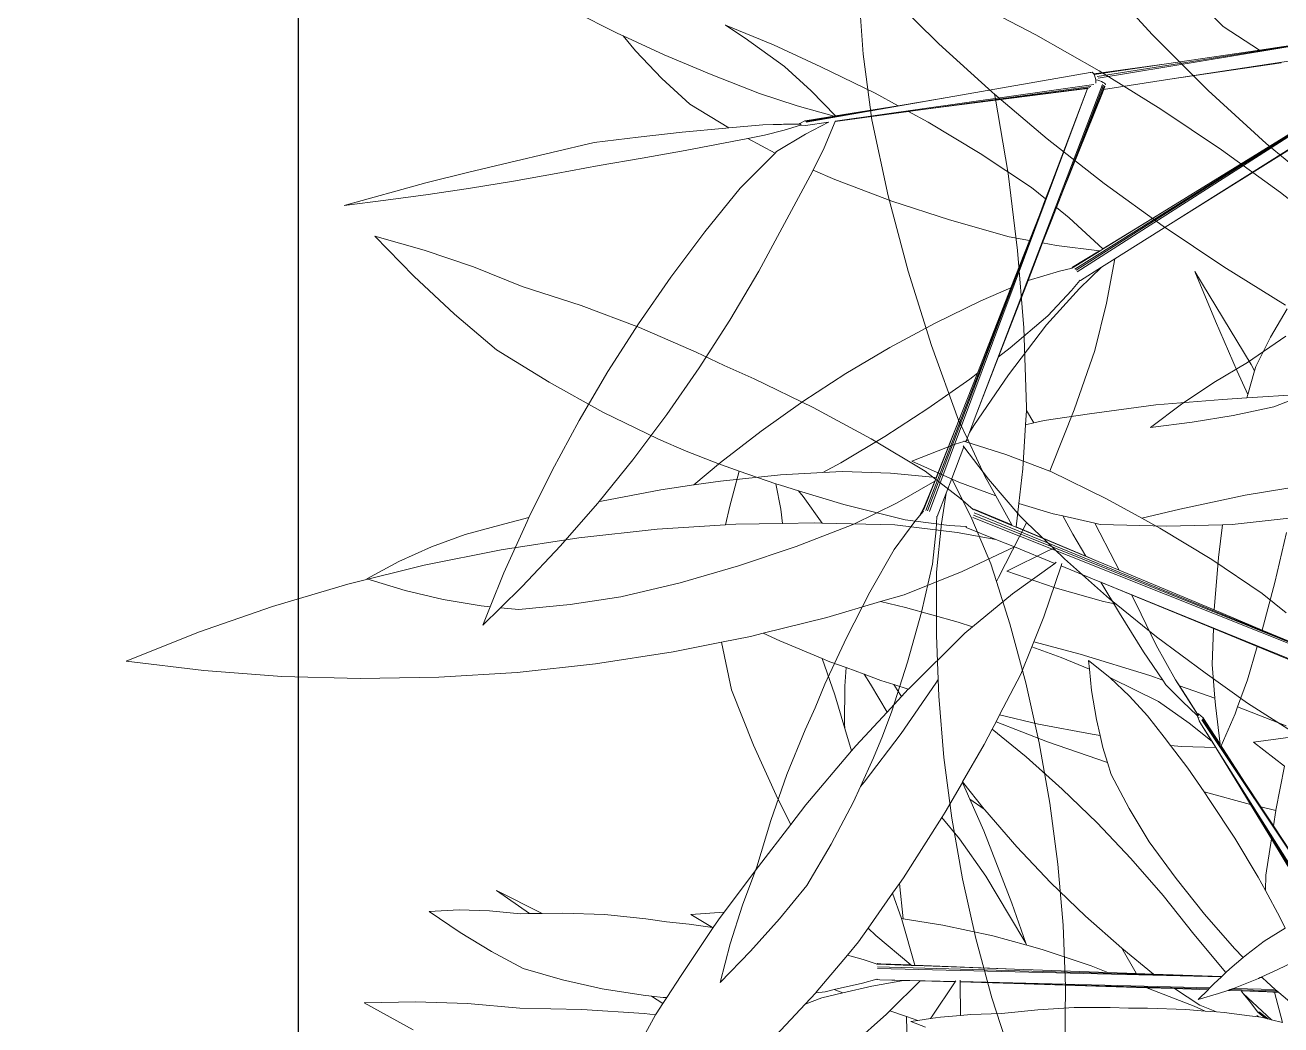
# Model space of a CAD drawing. Header units: millimetres. Extents: x 8 to 218431, y 13 to 56484.
# Drawn here: x 41029.7 to 41345.7, y 17404.9 to 17656.5 of the extents above; entities that cross this region are included whole.
import ezdxf

# ---------------------------------------------------------------- set-up
doc = ezdxf.new("R2010")
doc.units = ezdxf.units.MM
doc.header["$MEASUREMENT"] = 0
doc.linetypes.add('HIDDEN2', pattern=[0.1875, 0.125, -0.0625])
doc.layers.add('AS', color=8, linetype='HIDDEN2', lineweight=5)
doc.layers.add('Edges', color=7, linetype='Continuous', lineweight=18)

# ---------------------------------------------------------------- blocks, each defined once
blk = doc.blocks.new('OUTDOOR')
blk.add_line((1833117.56, 62258.33), (1833117.56, 44386.87))
blk = doc.blocks.new('BAMBOOPLAN')
at = {"layer": 'Edges'}
for p, q in [((-5.1837, 9.3227), (-4.9354, 9.1878)), ((-4.9354, 9.1878), (-4.681, 9.0642)), ((-5.5706, 9.0858), (-5.3322, 9.0503)), ((-5.3322, 9.0503), (-5.0748, 9.0022)), ((-4.681, 9.0642), (-4.4211, 8.9522)), ((-5.9895, 9.0006), (-5.8954, 8.7822)), ((-5.8826, 9.0177), (-5.6507, 8.907)), ((-5.0748, 9.0022), (-4.8191, 8.9446)), ((-4.8191, 8.9446), (-4.5659, 8.8777)), ((-4.4211, 8.9522), (-4.1564, 8.8521)), ((-5.6507, 8.907), (-5.4133, 8.8045)), ((-4.5659, 8.8777), (-4.3157, 8.8016)), ((-5.8954, 8.7822), (-5.79, 8.5696)), ((-5.4133, 8.8045), (-5.4026, 8.8003)), ((-5.4026, 8.8003), (-5.3972, 8.7909)), ((-5.4026, 8.8003), (-5.171, 8.7105)), ((-5.3972, 8.7909), (-5.2633, 8.5464)), ((-4.3157, 8.8016), (-4.0691, 8.7164)), ((-5.171, 8.7105), (-4.9245, 8.6254)), ((-4.9245, 8.6254), (-4.6742, 8.5493)), ((-5.79, 8.5696), (-5.6444, 8.3299)), ((-5.2633, 8.5464), (-5.1406, 8.2963)), ((-4.6742, 8.5493), (-4.421, 8.4823)), ((-4.421, 8.4823), (-4.1654, 8.4247)), ((-4.5141, 8.433), (-4.3849, 8.2882)), ((-4.2133, 8.1825), (-4.5141, 8.433)), ((-4.1564, 8.4147), (-4.1791, 8.299)), ((-5.6444, 8.3299), (-5.4882, 8.0973)), ((-5.1406, 8.2963), (-5.0295, 8.041)), ((-4.3849, 8.2882), (-4.2524, 8.1433)), ((-4.1791, 8.299), (-4.195, 8.1818)), ((-4.2133, 8.1825), (-4.1941, 8.1654)), ((-4.195, 8.1818), (-4.1941, 8.1654)), ((-4.2524, 8.1433), (-4.1896, 8.0764)), ((-4.1941, 8.1654), (-4.1896, 8.0764)), ((-4.1889, 8.0641), (-4.0129, 8.1383)), ((-5.4882, 8.0973), (-5.3218, 7.8722)), ((-5.0295, 8.041), (-4.9264, 7.7748)), ((-4.2697, 8.03), (-4.1889, 8.0641)), ((-4.1896, 8.0764), (-4.1889, 8.0641)), ((-4.4898, 7.9332), (-4.2697, 8.03)), ((-4.7045, 7.8253), (-4.4898, 7.9332)), ((-5.3218, 7.8722), (-5.1426, 7.6499)), ((-4.8514, 7.7492), (-4.7045, 7.8253)), ((-4.9264, 7.7748), (-4.923, 7.7627)), ((-4.923, 7.7627), (-4.8831, 7.7295)), ((-4.923, 7.7627), (-4.9092, 7.7133)), ((-4.9092, 7.7133), (-4.8831, 7.7295)), ((-4.8831, 7.7295), (-4.8514, 7.7492)), ((-4.9092, 7.7133), (-4.8665, 7.5606)), ((-4.0895, 7.6168), (-3.9032, 7.7053)), ((-5.1426, 7.6499), (-5.0866, 7.5928)), ((-3.8957, 7.653), (-3.8762, 7.4692)), ((-7.3431, 7.5907), (-7.158, 7.6012)), ((-7.3431, 7.5907), (-7.1627, 7.5008)), ((-7.158, 7.6012), (-6.9712, 7.602)), ((-6.9712, 7.602), (-6.7829, 7.5929)), ((-6.7829, 7.5929), (-6.5595, 7.5968)), ((-6.5595, 7.5968), (-6.3356, 7.5914)), ((-6.3356, 7.5914), (-6.1138, 7.5742)), ((-5.1257, 7.5642), (-5.0866, 7.5928)), ((-5.0866, 7.5928), (-4.987, 7.491)), ((-4.3118, 7.5336), (-4.1228, 7.6043)), ((-4.1228, 7.6043), (-4.0895, 7.6168)), ((-4.1228, 7.6043), (-4.0975, 7.4879)), ((-6.1138, 7.5742), (-6.0033, 7.5608)), ((-6.0033, 7.5608), (-5.8855, 7.5512)), ((-5.8855, 7.5512), (-5.651, 7.5226)), ((-5.2525, 7.4558), (-5.1257, 7.5642)), ((-4.8665, 7.5606), (-4.8396, 7.4377)), ((-7.1627, 7.5008), (-6.9799, 7.4194)), ((-5.651, 7.5226), (-5.4183, 7.4845)), ((-4.5386, 7.4622), (-4.3118, 7.5336)), ((-5.4183, 7.4845), (-5.1959, 7.4376)), ((-5.2525, 7.4558), (-5.069, 7.4399)), ((-4.987, 7.491), (-4.9271, 7.4365)), ((-4.6753, 7.4471), (-4.5581, 7.46)), ((-4.5581, 7.46), (-4.5386, 7.4622)), ((-4.5581, 7.46), (-4.4428, 7.3502)), ((-4.0975, 7.4879), (-4.0511, 7.3048)), ((-3.8762, 7.4692), (-3.8643, 7.2929)), ((-6.9799, 7.4194), (-6.7949, 7.3469)), ((-5.1959, 7.4376), (-5.044, 7.3865)), ((-5.069, 7.4399), (-4.9271, 7.4365)), ((-4.9271, 7.4365), (-4.8388, 7.3562)), ((-4.8396, 7.4377), (-4.7116, 7.4431)), ((-4.8396, 7.4377), (-4.8215, 7.355)), ((-4.7116, 7.4431), (-4.6753, 7.4471)), ((-4.6753, 7.4471), (-4.6208, 7.3971)), ((-5.044, 7.3865), (-4.9885, 7.3639)), ((-4.9867, 7.3657), (-4.9885, 7.3639)), ((-4.9885, 7.3639), (-4.9862, 7.3629)), ((-4.9847, 7.366), (-4.9867, 7.3657)), ((-4.9847, 7.366), (-4.8388, 7.3562)), ((-4.983, 7.3639), (-4.8372, 7.3547)), ((-4.6208, 7.3971), (-4.5506, 7.3367)), ((-6.7949, 7.3469), (-6.5789, 7.299)), ((-3.5241, 7.2713), (-4.9805, 7.3532)), ((-3.3764, 7.263), (-4.98, 7.3453)), ((-2.8996, 7.2385), (-4.9799, 7.3363)), ((-4.8388, 7.3562), (-4.8372, 7.3547)), ((-4.8372, 7.3547), (-4.8212, 7.3537)), ((-4.8215, 7.355), (-4.8212, 7.3537)), ((-4.8215, 7.355), (-4.5506, 7.3367)), ((-4.8212, 7.3537), (-4.5014, 7.3334)), ((-4.5506, 7.3367), (-4.5014, 7.3334)), ((-4.5014, 7.3334), (-4.4202, 7.3282)), ((-4.4428, 7.3502), (-4.4202, 7.3282)), ((-4.4202, 7.3282), (-4.0511, 7.3048)), ((-6.5789, 7.299), (-6.3609, 7.2606)), ((-5.2074, 7.2489), (-5.0504, 7.2812)), ((-5.0504, 7.2812), (-4.9922, 7.297)), ((-5.0154, 7.2669), (-4.876, 7.2886)), ((-4.9922, 7.297), (-4.9901, 7.2976)), ((-4.9903, 7.2948), (-4.9922, 7.297)), ((-4.9903, 7.2948), (-4.876, 7.2886)), ((-4.9523, 7.1405), (-4.804, 7.2847)), ((-4.876, 7.2886), (-4.804, 7.2847)), ((-4.804, 7.2847), (-4.6474, 7.2762)), ((-4.7547, 7.1228), (-4.6474, 7.2762)), ((-4.6474, 7.2762), (-4.6438, 7.2815)), ((-4.6232, 7.2749), (-4.6232, 7.2839)), ((-4.6232, 7.2749), (-4.5013, 7.2683)), ((-4.6219, 7.0815), (-4.6232, 7.2749)), ((-4.0511, 7.3048), (-3.8643, 7.2929)), ((-3.8643, 7.2929), (-3.6579, 7.2798)), ((-6.3609, 7.2606), (-6.1398, 7.2338)), ((-6.1398, 7.2338), (-6.0316, 7.2254)), ((-6.0316, 7.2254), (-5.9097, 7.2202)), ((-5.6039, 7.2226), (-5.4339, 7.2293)), ((-5.4339, 7.2293), (-5.2074, 7.2489)), ((-5.2362, 7.2195), (-5.0154, 7.2669)), ((-4.5013, 7.2683), (-4.4682, 7.2664)), ((-4.5013, 7.2683), (-2.8997, 7.1816)), ((-4.4682, 7.2664), (-4.3693, 7.1834)), ((-4.4682, 7.2664), (-4.3497, 7.2595)), ((-4.3497, 7.2595), (-4.3237, 7.2342)), ((-4.3497, 7.2595), (-4.0315, 7.241)), ((-4.3237, 7.2342), (-4.2067, 7.1173)), ((-4.0315, 7.241), (-3.9933, 7.1177)), ((-4.0315, 7.241), (-3.8612, 7.231)), ((-3.8612, 7.231), (-3.8554, 7.1068)), ((-3.8612, 7.231), (-3.6605, 7.2194)), ((-5.9097, 7.2202), (-5.8281, 7.2201)), ((-5.8281, 7.2201), (-5.8194, 7.0888)), ((-5.8281, 7.2201), (-5.6888, 7.2199)), ((-5.6888, 7.2199), (-5.642, 7.1394)), ((-5.6888, 7.2199), (-5.6715, 7.2199)), ((-5.6715, 7.2199), (-5.6039, 7.2226)), ((-5.6039, 7.2226), (-5.5805, 7.2083)), ((-5.5805, 7.2083), (-5.4852, 7.1402)), ((-5.4852, 7.1402), (-5.2362, 7.2195)), ((-4.3693, 7.1834), (-4.2423, 7.0795)), ((-5.642, 7.1394), (-5.6192, 7.0926)), ((-5.5123, 7.1316), (-5.4852, 7.1402)), ((-5.123, 6.9927), (-4.9523, 7.1405)), ((-5.7778, 7.0348), (-5.6192, 7.0926)), ((-5.6192, 7.0926), (-5.5123, 7.1316)), ((-4.8524, 6.9645), (-4.7547, 7.1228)), ((-4.2067, 7.1173), (-4.1006, 7.0224)), ((-3.9933, 7.1177), (-3.945, 7.0056)), ((-3.8554, 7.1068), (-3.8576, 7.0027)), ((-5.8194, 7.0888), (-5.812, 7.0205)), ((-4.6268, 6.9849), (-4.6219, 7.0815)), ((-4.2423, 7.0795), (-4.143, 7.0061)), ((-6.0389, 6.926), (-5.812, 7.0205)), ((-5.812, 7.0205), (-5.7778, 7.0348)), ((-4.4539, 6.9973), (-4.1921, 7.0063)), ((-4.1921, 7.0063), (-4.143, 7.0061)), ((-4.143, 7.0061), (-4.127, 6.9943)), ((-4.1006, 7.0224), (-3.9805, 6.9264)), ((-4.1006, 7.0224), (-4.0797, 7.006)), ((-4.0797, 7.006), (-3.945, 7.0056)), ((-4.0797, 7.006), (-4.0359, 6.9717)), ((-3.945, 7.0056), (-3.935, 6.9825)), ((-3.8576, 7.0027), (-3.8582, 6.9764)), ((-3.8576, 7.0027), (-3.6699, 6.9952)), ((-5.195, 6.9416), (-5.123, 6.9927)), ((-5.1025, 6.9511), (-4.9066, 6.9634)), ((-4.9066, 6.9634), (-4.8524, 6.9645)), ((-4.8715, 6.9335), (-4.8524, 6.9645)), ((-4.6331, 6.8593), (-4.6277, 6.9661)), ((-4.6277, 6.9661), (-4.6268, 6.9849)), ((-4.6277, 6.9661), (-4.5152, 6.9639)), ((-4.6268, 6.9849), (-4.4539, 6.9973)), ((-4.5152, 6.9639), (-4.4051, 6.9573)), ((-4.4181, 6.9855), (-4.4051, 6.9573)), ((-4.4181, 6.9855), (-4.3267, 6.9526)), ((-4.4051, 6.9573), (-4.373, 6.8876)), ((-4.127, 6.9943), (-4.0506, 6.9561)), ((-4.0506, 6.9561), (-3.9846, 6.9257)), ((-4.0359, 6.9717), (-3.9857, 6.9308)), ((-3.935, 6.9825), (-3.8733, 6.8555)), ((-3.8582, 6.9764), (-3.8679, 6.8512)), ((-3.7623, 6.9013), (-3.6425, 6.9624)), ((-6.2948, 6.8054), (-6.0389, 6.926)), ((-5.3593, 6.8249), (-5.195, 6.9416)), ((-5.195, 6.9416), (-5.1025, 6.9511)), ((-4.9973, 6.6773), (-4.8715, 6.9335)), ((-4.3267, 6.9526), (-4.3206, 6.9523)), ((-4.3267, 6.9526), (-4.3263, 6.9525)), ((-4.3263, 6.9525), (-4.2378, 6.9128)), ((-4.3206, 6.9523), (-4.133, 6.9281)), ((-4.2378, 6.9128), (-4.1528, 6.8666)), ((-4.133, 6.9281), (-4.0027, 6.8904)), ((-3.9852, 6.9316), (-3.9857, 6.9309)), ((-3.9857, 6.9309), (-3.9857, 6.9308)), ((-3.9857, 6.9308), (-3.9812, 6.9271)), ((-3.9846, 6.9322), (-3.9852, 6.9316)), ((-3.984, 6.9327), (-3.9846, 6.9322)), ((-3.9726, 6.9111), (-3.9846, 6.9257)), ((-3.9846, 6.9257), (-3.9844, 6.9256)), ((-3.9835, 6.9331), (-3.984, 6.9327)), ((-3.9839, 6.9253), (-3.9837, 6.9252)), ((-3.983, 6.9333), (-3.9835, 6.9331)), ((-3.9827, 6.9334), (-3.983, 6.9333)), ((-3.9617, 6.9254), (-3.9827, 6.9334)), ((-3.9766, 6.922), (-3.9754, 6.9214)), ((-3.9723, 6.9118), (-3.9727, 6.9121)), ((-3.9726, 6.9111), (-3.9724, 6.911)), ((-3.9719, 6.9106), (-3.9724, 6.911)), ((-3.9724, 6.911), (-3.9721, 6.9106)), ((-3.9721, 6.9106), (-3.9591, 6.9001)), ((-3.3226, 6.4286), (-3.9643, 6.9169)), ((-3.3827, 6.4753), (-3.963, 6.9188)), ((-3.9617, 6.9254), (-3.9473, 6.9139)), ((-3.9614, 6.9224), (-3.8725, 6.8537)), ((-3.9612, 6.9248), (-3.9473, 6.9139)), ((-3.9611, 6.9238), (-3.8732, 6.8553)), ((-3.9473, 6.9139), (-3.8733, 6.8555)), ((-4.373, 6.8876), (-4.323, 6.7947)), ((-4.1528, 6.8666), (-4.0716, 6.8139)), ((-4.0027, 6.8904), (-3.9034, 6.8548)), ((-3.9591, 6.9001), (-3.345, 6.4062)), ((-3.9591, 6.9001), (-3.9034, 6.8548)), ((-3.7623, 6.9013), (-3.629, 6.8568)), ((-5.557, 6.6965), (-5.3593, 6.8249)), ((-4.6573, 6.6963), (-4.6331, 6.8593)), ((-4.0022, 6.8025), (-3.8842, 6.8392)), ((-3.9034, 6.8548), (-3.8842, 6.8392)), ((-3.8842, 6.8392), (-3.8732, 6.8302)), ((-3.8733, 6.8555), (-3.8732, 6.8553)), ((-3.8732, 6.8553), (-3.8725, 6.8537)), ((-3.8732, 6.8302), (-3.7616, 6.7383)), ((-3.8732, 6.8302), (-3.3484, 6.4028)), ((-3.8725, 6.8537), (-3.8701, 6.8519)), ((-3.8679, 6.8502), (-3.868, 6.8498)), ((-3.8679, 6.8512), (-3.8587, 6.844)), ((-3.8679, 6.8512), (-3.8679, 6.8511)), ((-3.8679, 6.8511), (-3.8587, 6.844)), ((-3.8679, 6.8511), (-3.8679, 6.8502)), ((-3.8679, 6.8502), (-3.742, 6.7529)), ((-3.8587, 6.844), (-3.742, 6.7529)), ((-3.629, 6.8568), (-3.6066, 6.6963)), ((-6.5451, 6.6734), (-6.2948, 6.8054)), ((-4.323, 6.7947), (-4.2912, 6.7439)), ((-4.0716, 6.8139), (-4.0403, 6.7931)), ((-4.0403, 6.7931), (-4.0022, 6.8025)), ((-4.0403, 6.7931), (-3.9546, 6.7361)), ((-4.5137, 6.7111), (-4.3194, 6.7392)), ((-4.3194, 6.7392), (-4.2912, 6.7439)), ((-4.2912, 6.7439), (-4.268, 6.7069)), ((-3.9546, 6.7361), (-3.8715, 6.6744)), ((-3.7616, 6.7383), (-3.6995, 6.6866)), ((-3.7616, 6.7383), (-3.351, 6.4002)), ((-3.742, 6.7529), (-3.6606, 6.69)), ((-5.5963, 6.671), (-5.557, 6.6965)), ((-5.557, 6.6965), (-5.491, 6.6898)), ((-5.491, 6.6898), (-5.3267, 6.68)), ((-4.6614, 6.6691), (-4.6573, 6.6963)), ((-4.6573, 6.6963), (-4.5137, 6.7111)), ((-4.268, 6.7069), (-4.2344, 6.6606)), ((-3.8715, 6.6744), (-3.6995, 6.6866)), ((-3.6995, 6.6866), (-3.5878, 6.5938)), ((-3.6606, 6.69), (-3.6065, 6.6959)), ((-3.6606, 6.69), (-3.5963, 6.6404)), ((-3.6066, 6.6963), (-3.6065, 6.6959)), ((-3.6065, 6.6959), (-3.5963, 6.6404)), ((-6.789, 6.5302), (-6.5451, 6.6734)), ((-5.6881, 6.6171), (-5.5963, 6.671)), ((-5.3267, 6.68), (-5.2406, 6.5708)), ((-5.3267, 6.68), (-5.2965, 6.6781)), ((-5.2965, 6.6781), (-5.2342, 6.677)), ((-5.2342, 6.677), (-5.2169, 6.6119)), ((-5.2342, 6.677), (-5.1652, 6.6757)), ((-5.1652, 6.6757), (-5.1317, 6.6499)), ((-5.1652, 6.6757), (-5.101, 6.6744)), ((-5.1317, 6.6499), (-5.0429, 6.5739)), ((-5.101, 6.6744), (-5.0524, 6.6755)), ((-5.0524, 6.6755), (-4.9976, 6.6767)), ((-5.0524, 6.6755), (-5.0348, 6.661)), ((-5.0429, 6.5739), (-5.0121, 6.6438)), ((-5.0348, 6.661), (-5.0121, 6.6438)), ((-5.0121, 6.6438), (-4.9976, 6.6767)), ((-4.9976, 6.6767), (-4.9973, 6.6773)), ((-4.675, 6.577), (-4.6659, 6.6388)), ((-4.6659, 6.6388), (-4.6614, 6.6691)), ((-4.6659, 6.6388), (-4.5176, 6.5847)), ((-4.6614, 6.6691), (-4.4626, 6.6612)), ((-4.4626, 6.6612), (-4.2344, 6.6606)), ((-4.2344, 6.6606), (-4.2082, 6.6245)), ((-3.8715, 6.6744), (-3.8417, 6.6522)), ((-3.8417, 6.6522), (-3.7122, 6.553)), ((-3.5963, 6.6404), (-3.3827, 6.4753)), ((-5.8402, 6.5278), (-5.6881, 6.6171)), ((-5.6881, 6.6171), (-5.5977, 6.4667)), ((-5.2169, 6.6119), (-5.1735, 6.4837)), ((-4.2082, 6.6245), (-4.1062, 6.5299)), ((-3.5878, 6.5938), (-3.564, 6.4642)), ((-3.5878, 6.5938), (-3.4167, 6.4516)), ((-5.2406, 6.5708), (-5.1674, 6.4689)), ((-5.1096, 6.4226), (-5.0429, 6.5739)), ((-4.7041, 6.4249), (-4.675, 6.577)), ((-4.5176, 6.5847), (-4.357, 6.518)), ((-3.7122, 6.553), (-3.5875, 6.4481)), ((-7.026, 6.3763), (-6.789, 6.5302)), ((-6.0905, 6.3958), (-5.8402, 6.5278)), ((-4.357, 6.518), (-4.1984, 6.4439)), ((-4.1062, 6.5299), (-3.9996, 6.441)), ((-5.5977, 6.4667), (-5.4584, 6.3048)), ((-5.1735, 6.4837), (-5.1674, 6.4689)), ((-5.1674, 6.4689), (-5.1182, 6.4004)), ((-3.564, 6.4642), (-3.5474, 6.4111)), ((-5.1182, 6.4004), (-5.1096, 6.4226)), ((-4.7276, 6.302), (-4.7044, 6.4234)), ((-4.7044, 6.4234), (-4.7041, 6.4249)), ((-4.7044, 6.4234), (-4.6593, 6.3749)), ((-4.7041, 6.4249), (-4.599, 6.3583)), ((-4.1984, 6.4439), (-4.0424, 6.3626)), ((-3.9996, 6.441), (-3.8651, 6.3471)), ((-3.5875, 6.4481), (-3.5474, 6.4111)), ((-7.2554, 6.2119), (-7.026, 6.3763)), ((-6.3465, 6.2752), (-6.0905, 6.3958)), ((-5.2103, 6.1628), (-5.1182, 6.4004)), ((-4.6593, 6.3749), (-4.599, 6.3583)), ((-4.6593, 6.3749), (-4.5746, 6.2837)), ((-3.5474, 6.4111), (-3.4677, 6.3378)), ((-4.599, 6.3583), (-4.5964, 6.3566)), ((-4.5964, 6.3566), (-4.4432, 6.2683)), ((-4.0424, 6.3626), (-3.8892, 6.2743)), ((-3.8651, 6.3471), (-3.7265, 6.2595)), ((-3.4677, 6.3378), (-3.4362, 6.3062)), ((-5.4584, 6.3048), (-5.313, 6.151)), ((-4.7927, 6.0294), (-4.733, 6.2793)), ((-4.733, 6.2793), (-4.7276, 6.302)), ((-4.733, 6.2793), (-4.6487, 6.2282)), ((-4.5746, 6.2837), (-4.3945, 6.0714)), ((-3.4928, 6.238), (-3.4362, 6.3062)), ((-6.6075, 6.1664), (-6.3465, 6.2752)), ((-4.4432, 6.2683), (-4.2871, 6.187)), ((-3.8892, 6.2743), (-3.7393, 6.1793)), ((-3.7265, 6.2595), (-3.5842, 6.1783)), ((-3.5359, 6.1717), (-3.4928, 6.238)), ((-7.4768, 6.0376), (-7.2554, 6.2119)), ((-4.6487, 6.2282), (-4.5142, 6.1319)), ((-4.2871, 6.187), (-4.1286, 6.1129)), ((-3.4123, 6.1577), (-3.3495, 6.2194)), ((-6.873, 6.0696), (-6.6075, 6.1664)), ((-5.313, 6.151), (-5.2384, 6.0792)), ((-5.2384, 6.0792), (-5.2103, 6.1628)), ((-3.5854, 6.086), (-3.7393, 6.1793)), ((-3.5842, 6.1783), (-3.5442, 6.1577)), ((-3.5762, 6.1035), (-3.5442, 6.1577)), ((-3.5442, 6.1577), (-3.5359, 6.1717)), ((-3.4584, 6.1134), (-3.4123, 6.1577)), ((-4.5142, 6.1319), (-4.3874, 6.0256)), ((-4.1286, 6.1129), (-3.9682, 6.0463)), ((-3.5854, 6.086), (-3.5762, 6.1035)), ((-3.526, 6.0534), (-3.4681, 6.1041)), ((-3.4681, 6.1041), (-3.4631, 6.1089)), ((-3.4548, 6.1115), (-3.4631, 6.1089)), ((-3.4631, 6.1089), (-3.4629, 6.1091)), ((-3.4629, 6.1091), (-3.4584, 6.1134)), ((-3.4549, 6.1116), (-3.4629, 6.1091)), ((-3.4584, 6.1134), (-3.4549, 6.1116)), ((-3.4549, 6.1116), (-3.4548, 6.1115)), ((-3.4548, 6.1115), (-3.4359, 6.1017)), ((-3.4359, 6.1017), (-3.3982, 6.0867)), ((-7.1423, 5.9851), (-6.873, 6.0696)), ((-5.2991, 5.8986), (-5.2384, 6.0792)), ((-3.5953, 6.0675), (-4.7768, 5.697)), ((-3.5958, 6.0666), (-4.7751, 5.6906)), ((-4.3945, 6.0714), (-4.3007, 5.9511)), ((-3.8303, 5.9959), (-3.5951, 6.0678)), ((-3.6135, 6.0333), (-3.5958, 6.0666)), ((-3.5958, 6.0666), (-3.5953, 6.0675)), ((-3.5953, 6.0675), (-3.5951, 6.0678)), ((-3.5951, 6.0678), (-3.5854, 6.086)), ((-3.5517, 6.033), (-3.3905, 6.0836)), ((-3.55, 6.0302), (-3.3848, 6.0813)), ((-3.5415, 6.0411), (-3.3982, 6.0867)), ((-3.5415, 6.0411), (-3.526, 6.0534)), ((-3.423, 6.0685), (-3.5122, 6.0416)), ((-3.383, 6.0806), (-3.423, 6.0685)), ((-3.3971, 6.0762), (-3.423, 6.0685)), ((-3.3982, 6.0867), (-3.3905, 6.0836)), ((-3.3827, 6.0805), (-3.3971, 6.0762)), ((-3.3971, 6.0762), (-3.3345, 5.9828)), ((-3.3905, 6.0836), (-3.3848, 6.0813)), ((-3.3848, 6.0813), (-3.383, 6.0806)), ((-3.383, 6.0806), (-3.3827, 6.0805)), ((-3.3827, 6.0805), (-3.315, 6.0534)), ((-7.6894, 5.8538), (-7.4768, 6.0376)), ((-4.8114, 5.9644), (-4.7994, 6.0061)), ((-4.7994, 6.0061), (-4.7927, 6.0294)), ((-4.7994, 6.0061), (-4.7453, 5.8901)), ((-4.4779, 5.7434), (-3.6219, 6.0155)), ((-4.3874, 6.0256), (-4.3007, 5.9511)), ((-4.2936, 5.8001), (-3.6245, 6.0102)), ((-3.9682, 6.0463), (-3.8896, 5.9782)), ((-3.9682, 6.0463), (-3.968, 6.0462)), ((-3.968, 6.0462), (-3.8303, 5.9959)), ((-3.7415, 5.9709), (-3.6261, 6.0067)), ((-3.6477, 5.9614), (-3.6261, 6.0067)), ((-3.6261, 6.0067), (-3.6245, 6.0102)), ((-3.6245, 6.0102), (-3.6219, 6.0155)), ((-3.6219, 6.0155), (-3.6135, 6.0333)), ((-3.5859, 6.0058), (-3.5585, 6.0276)), ((-3.5585, 6.0276), (-3.5517, 6.033)), ((-3.5585, 6.0276), (-3.55, 6.0302)), ((-3.5517, 6.033), (-3.5415, 6.0411)), ((-3.5122, 6.0416), (-3.55, 6.0302)), ((-3.5122, 6.0416), (-3.5022, 6.0355)), ((-3.5022, 6.0355), (-3.3751, 5.9791)), ((-3.5022, 6.0355), (-3.4714, 6.0168)), ((-3.4714, 6.0168), (-3.4299, 5.9885)), ((-7.4146, 5.9131), (-7.1423, 5.9851)), ((-4.8539, 5.8165), (-4.8114, 5.9644)), ((-4.8114, 5.9644), (-4.7522, 5.8889)), ((-3.9866, 5.9481), (-3.8892, 5.9779)), ((-3.8896, 5.9782), (-3.8892, 5.9779)), ((-3.8892, 5.9779), (-3.8303, 5.9959)), ((-3.8328, 5.9427), (-3.7415, 5.9709)), ((-3.7415, 5.9709), (-3.6357, 5.9445)), ((-3.6477, 5.9614), (-3.5859, 6.0058)), ((-3.5443, 5.9481), (-3.4542, 5.9671)), ((-3.4542, 5.9671), (-3.4217, 5.9739)), ((-3.4255, 5.9909), (-3.4299, 5.9885)), ((-3.4299, 5.9885), (-3.4282, 5.9873)), ((-3.4217, 5.9739), (-3.4296, 5.9765)), ((-3.4264, 5.9869), (-3.3974, 5.9771)), ((-3.4256, 5.9898), (-3.3903, 5.9777)), ((-3.4255, 5.9909), (-3.388, 5.9779)), ((-3.4217, 5.9739), (-3.4142, 5.9755)), ((-3.4142, 5.9755), (-3.3974, 5.9771)), ((-3.3974, 5.9771), (-3.3903, 5.9777)), ((-3.3903, 5.9777), (-3.388, 5.9779)), ((-3.388, 5.9779), (-3.3751, 5.9791)), ((-3.3751, 5.9791), (-3.3345, 5.9828)), ((-4.604, 5.9154), (-4.4214, 5.9375)), ((-4.4214, 5.9375), (-4.2944, 5.9457)), ((-4.3082, 5.8498), (-3.9866, 5.9481)), ((-4.3007, 5.9511), (-4.2944, 5.9457)), ((-4.2944, 5.9457), (-4.237, 5.9494)), ((-4.2936, 5.8001), (-3.8368, 5.9415)), ((-4.237, 5.9494), (-4.0511, 5.9511)), ((-4.0511, 5.9511), (-3.9866, 5.9481)), ((-3.8368, 5.9415), (-3.8328, 5.9427)), ((-3.8368, 5.9415), (-3.8304, 5.9412)), ((-3.8328, 5.9427), (-3.8304, 5.9412)), ((-3.8304, 5.9412), (-3.6543, 5.9339)), ((-3.6779, 5.9134), (-3.6104, 5.9309)), ((-3.6543, 5.9339), (-3.6104, 5.9309)), ((-3.6357, 5.9445), (-3.5708, 5.9412)), ((-3.6104, 5.9309), (-3.5708, 5.9412)), ((-3.5708, 5.9412), (-3.5443, 5.9481)), ((-7.6894, 5.8538), (-7.4146, 5.9131)), ((-5.3617, 5.703), (-5.2991, 5.8986)), ((-4.7522, 5.8889), (-4.7453, 5.8901)), ((-4.7522, 5.8889), (-4.7499, 5.886)), ((-4.7499, 5.886), (-4.6513, 5.7465)), ((-4.7453, 5.8901), (-4.604, 5.9154)), ((-3.8754, 5.8507), (-3.8101, 5.8734)), ((-3.8101, 5.8734), (-3.6779, 5.9134)), ((-4.6513, 5.7465), (-4.3082, 5.8498)), ((-4.6504, 5.7452), (-4.3082, 5.8498)), ((-4.0605, 5.7886), (-3.9377, 5.8317)), ((-3.9377, 5.8317), (-3.8754, 5.8507)), ((-4.8702, 5.76), (-4.8539, 5.8165)), ((-4.8539, 5.8165), (-4.8189, 5.8007)), ((-4.8189, 5.8007), (-4.665, 5.7424)), ((-4.4775, 5.7424), (-4.2936, 5.8001)), ((-4.1816, 5.7386), (-4.0605, 5.7886)), ((-4.8927, 5.7013), (-4.8702, 5.76)), ((-4.779, 5.7059), (-4.6627, 5.7415)), ((-4.7687, 5.7111), (-4.665, 5.7424)), ((-4.7533, 5.6558), (-4.4951, 5.7379)), ((-4.665, 5.7424), (-4.6627, 5.7415)), ((-4.6627, 5.7415), (-4.6622, 5.7416)), ((-4.6622, 5.7416), (-4.6617, 5.7418)), ((-4.6617, 5.7418), (-4.661, 5.742)), ((-4.661, 5.742), (-4.6504, 5.7452)), ((-4.6513, 5.7465), (-4.6504, 5.7452)), ((-4.6154, 5.6991), (-4.4954, 5.7367)), ((-4.5341, 5.5891), (-4.4954, 5.7367)), ((-4.4954, 5.7367), (-4.4951, 5.7379)), ((-4.4951, 5.7379), (-4.4943, 5.741)), ((-4.4779, 5.7434), (-4.4797, 5.7485)), ((-4.4775, 5.7424), (-4.4779, 5.7434)), ((-4.437, 5.6289), (-4.4775, 5.7424)), ((-4.3002, 5.6837), (-4.1816, 5.7386)), ((-5.4724, 5.6554), (-5.3617, 5.703)), ((-5.3724, 5.6695), (-5.3617, 5.703)), ((-4.9551, 5.5383), (-4.8927, 5.7013)), ((-4.8927, 5.7013), (-4.8338, 5.7047)), ((-4.8338, 5.7047), (-4.7807, 5.7048)), ((-4.7792, 5.708), (-4.7807, 5.7048)), ((-4.7807, 5.7048), (-4.7802, 5.7048)), ((-4.7792, 5.708), (-4.7788, 5.7081)), ((-4.7788, 5.7081), (-4.7687, 5.7111)), ((-4.6833, 5.5609), (-4.6154, 5.6991)), ((-4.6721, 5.6813), (-4.6154, 5.6991)), ((-5.4724, 5.6554), (-5.3839, 5.637)), ((-5.3808, 5.6376), (-5.3724, 5.6695)), ((-4.8085, 5.6232), (-4.7645, 5.6542)), ((-4.7731, 5.6249), (-4.6721, 5.6813)), ((-4.7623, 5.6529), (-4.7645, 5.6542)), ((-4.7645, 5.6542), (-4.7644, 5.6542)), ((-4.7623, 5.6529), (-4.7533, 5.6558)), ((-4.7533, 5.6558), (-4.6721, 5.6813)), ((-4.4031, 5.6441), (-4.3002, 5.6837)), ((-5.6204, 5.5884), (-5.547, 5.6016)), ((-5.547, 5.6016), (-5.467, 5.621)), ((-5.467, 5.621), (-5.3839, 5.637)), ((-5.4337, 5.4373), (-5.3808, 5.6376)), ((-5.3839, 5.637), (-5.3808, 5.6376)), ((-4.8969, 5.5684), (-4.8085, 5.6232)), ((-4.8642, 5.5669), (-4.7731, 5.6249)), ((-4.503, 5.5995), (-4.437, 5.6289)), ((-4.437, 5.6289), (-4.4031, 5.6441)), ((-5.9102, 5.5099), (-5.7649, 5.5547)), ((-5.7649, 5.5547), (-5.6204, 5.5884)), ((-4.9288, 5.5258), (-4.8642, 5.5669)), ((-4.9255, 5.5507), (-4.8969, 5.5684)), ((-4.8969, 5.5684), (-4.8642, 5.5669)), ((-4.6906, 5.5461), (-4.6833, 5.5609)), ((-4.6833, 5.5609), (-4.619, 5.5615)), ((-4.619, 5.5615), (-4.5765, 5.5619)), ((-4.619, 5.5615), (-4.5839, 5.4663)), ((-4.5995, 5.5501), (-4.5765, 5.5619)), ((-4.5765, 5.5619), (-4.5353, 5.583)), ((-4.5353, 5.583), (-4.503, 5.5995)), ((-4.5353, 5.583), (-4.5341, 5.5891)), ((-6.1611, 5.5097), (-6.0221, 5.4692)), ((-6.1611, 5.5097), (-5.9787, 5.485)), ((-5.9787, 5.485), (-5.9102, 5.5099)), ((-4.9789, 5.4848), (-4.9559, 5.5364)), ((-4.9789, 5.4848), (-4.9288, 5.5258)), ((-4.9559, 5.5364), (-4.9255, 5.5507)), ((-4.9559, 5.5364), (-4.9551, 5.5383)), ((-4.7694, 5.4049), (-4.6906, 5.5461)), ((-4.5995, 5.5501), (-4.5424, 5.5475)), ((-6.0525, 5.4582), (-6.0221, 5.4692)), ((-6.0221, 5.4692), (-5.9787, 5.485)), ((-5.0517, 5.3211), (-4.9789, 5.4848)), ((-6.2656, 5.3991), (-6.161, 5.4322)), ((-6.161, 5.4322), (-6.0525, 5.4582)), ((-5.4568, 5.345), (-5.4337, 5.4373)), ((-6.3661, 5.359), (-6.2656, 5.3991)), ((-6.3661, 5.359), (-6.2356, 5.3243)), ((-5.5402, 5.3248), (-5.5107, 5.3317)), ((-5.5107, 5.3317), (-5.4697, 5.3413)), ((-5.5107, 5.3317), (-5.4631, 5.3198)), ((-5.4697, 5.3413), (-5.4568, 5.345)), ((-5.4631, 5.3198), (-5.4568, 5.345)), ((-6.2356, 5.3243), (-6.1065, 5.2963)), ((-6.1065, 5.2963), (-5.979, 5.2752)), ((-5.8322, 5.283), (-5.687, 5.2984)), ((-5.687, 5.2984), (-5.5402, 5.3248)), ((-5.4739, 5.2767), (-5.4631, 5.3198)), ((-5.979, 5.2752), (-5.8322, 5.283)), ((-5.7312, 5.2045), (-5.5153, 5.264)), ((-5.5153, 5.264), (-5.4745, 5.2729)), ((-5.5017, 5.1137), (-5.4745, 5.2729)), ((-5.4745, 5.2729), (-5.4739, 5.2767)), ((-5.9439, 5.1362), (-5.7312, 5.2045)), ((-6.1268, 5.0906), (-5.9439, 5.1362)), ((-6.3056, 5.036), (-6.1268, 5.0906)), ((-6.4797, 4.9724), (-6.3056, 5.036)), ((-6.4797, 4.9724), (-6.281, 4.9384)), ((0.0146, -4.9645), (0.9879, -4.4524)), ((0.1865, -5.4552), (0.9745, -4.4726)), ((0.8777, -4.5233), (-0.0741, -5.7277)), ((0.6276, -4.5805), (-0.2299, -5.0446)), ((0.5302, -4.6323), (-0.2359, -5.0401)), ((0.285, -4.7596), (0.5302, -4.6323)), ((0.0167, -4.6661), (0.1347, -4.7218)), ((0.1347, -4.7218), (0.285, -4.7596)), ((0.7009, -4.7444), (-0.0798, -5.7237)), ((-0.0144, -4.915), (0.285, -4.7596)), ((0.0146, -4.9645), (0.3741, -4.7782)), ((0.6285, -4.8343), (-0.0851, -5.7205)), ((0.1452, -5.4257), (0.6285, -4.8343)), ((0.1865, -5.4552), (0.6657, -4.8625)), ((-0.2497, -5.0352), (-0.0144, -4.915)), ((-0.2484, -5.0364), (-0.0144, -4.915)), ((-0.1982, -5.0765), (0.0146, -4.9645)), ((-0.2642, -5.0351), (-0.7203, -5.2871)), ((-0.2619, -5.0338), (-0.2642, -5.0351)), ((-0.2619, -5.0338), (-0.2577, -5.0316)), ((-0.2545, -5.0321), (-0.2577, -5.0316)), ((-0.2508, -5.0342), (-0.2545, -5.0321)), ((-0.2497, -5.0352), (-0.2508, -5.0342)), ((-0.2484, -5.0364), (-0.2497, -5.0352)), ((-0.2468, -5.0379), (-0.2484, -5.0364)), ((-0.2427, -5.0428), (-0.2468, -5.0379)), ((-0.2389, -5.0488), (-0.2427, -5.0428)), ((-0.2355, -5.0552), (-0.2389, -5.0488)), ((-0.2338, -5.0596), (-0.2355, -5.0552)), ((-0.2288, -5.0514), (-0.2334, -5.0515)), ((-0.2215, -5.0517), (-0.2288, -5.0514)), ((-0.2144, -5.0524), (-0.2215, -5.0517)), ((-0.2081, -5.0533), (-0.2144, -5.0524)), ((-0.2029, -5.0546), (-0.2081, -5.0533)), ((-0.1993, -5.056), (-0.2029, -5.0546)), ((-0.1974, -5.0575), (-0.1993, -5.056)), ((-0.1974, -5.0584), (-0.1974, -5.0575)), ((-1.0733, -5.4997), (-0.2368, -5.071)), ((-0.7974, -5.3603), (-0.246, -5.0815)), ((-0.2517, -5.0884), (-0.7226, -5.323)), ((-0.2538, -5.0917), (-0.2952, -6.7156)), ((-0.2537, -5.0915), (-0.2888, -5.1089)), ((-0.2538, -5.0917), (-0.2888, -5.1089)), ((-0.2538, -5.0917), (-0.2649, -5.4639)), ((-0.2538, -5.0917), (-0.2538, -5.0917)), ((-0.2536, -5.0916), (-0.2537, -5.0915)), ((-0.2535, -5.0915), (-0.2537, -5.0915)), ((-0.2524, -5.0918), (-0.2536, -5.0916)), ((-0.2528, -5.0911), (-0.2535, -5.0915)), ((-0.2534, -5.0915), (-0.2535, -5.0915)), ((-0.2528, -5.0916), (-0.2534, -5.0915)), ((-0.252, -5.0907), (-0.2524, -5.0909)), ((-0.2502, -6.3412), (-0.2084, -5.0609)), ((-0.2484, -5.0868), (-0.25, -5.0875)), ((-0.2483, -5.0867), (-0.2484, -5.0868)), ((-0.246, -5.0815), (-0.2456, -5.0813)), ((-0.2329, -5.0618), (-0.2338, -5.0596)), ((-0.2323, -5.064), (-0.2329, -5.0618)), ((-0.2222, -5.5795), (-0.2032, -5.0622)), ((-0.1996, -5.0636), (-0.2174, -5.4695)), ((-0.1988, -5.0889), (-0.2174, -5.4695)), ((-0.1977, -5.0651), (-0.1988, -5.0889)), ((-0.1982, -5.0765), (-0.1988, -5.0889)), ((-0.1976, -5.0666), (-0.1982, -5.0765)), ((-0.1976, -5.0666), (-0.1975, -5.0642)), ((-0.2888, -5.1089), (-0.7226, -5.323)), ((-1.5597, -5.3015), (-1.5595, -5.3015)), ((-1.5595, -5.3015), (-1.3724, -5.3117)), ((-1.5595, -5.3015), (-1.4769, -5.3224)), ((-1.4769, -5.3224), (-1.3101, -5.3732)), ((-1.3724, -5.3117), (-1.1859, -5.3315)), ((-0.7203, -5.2871), (-1.171, -5.5362)), ((-0.7203, -5.2871), (-0.8021, -5.332)), ((-0.7226, -5.323), (-0.7974, -5.3603)), ((-1.3101, -5.3732), (-1.1911, -5.4245)), ((-1.1859, -5.3315), (-0.9701, -5.3576)), ((-0.8021, -5.332), (-1.1723, -5.5348)), ((-1.078, -5.481), (-0.8781, -5.373)), ((-0.9701, -5.3576), (-0.8781, -5.373)), ((-0.8781, -5.373), (-0.8021, -5.332)), ((-0.8363, -5.38), (-0.7974, -5.3603)), ((-1.0733, -5.4998), (-0.8363, -5.38)), ((-0.8363, -5.38), (-0.7557, -5.3935)), ((-0.7557, -5.3935), (-0.5434, -5.439)), ((-2.0947, -5.4313), (-1.915, -5.456)), ((-1.915, -5.456), (-1.8948, -5.458)), ((-1.8948, -5.458), (-1.8351, -5.4941)), ((-1.8948, -5.458), (-1.7331, -5.4743)), ((-1.1911, -5.4245), (-1.078, -5.481)), ((-0.5434, -5.439), (-0.3278, -5.4946)), ((-0.2649, -5.4639), (-0.3022, -6.7158)), ((-0.2649, -5.4639), (-0.2668, -5.5168)), ((-0.014, -5.6188), (0.1452, -5.4257)), ((-0.013, -5.6192), (0.1452, -5.4257)), ((0.0385, -5.6397), (0.1865, -5.4552)), ((-1.8351, -5.4941), (-1.7125, -5.5576)), ((-1.7331, -5.4743), (-1.5493, -5.4864)), ((-1.5493, -5.4864), (-1.3636, -5.4945)), ((-1.3636, -5.4945), (-1.2209, -5.4921)), ((-1.2209, -5.4921), (-1.083, -5.4837)), ((-1.1759, -5.5333), (-1.0971, -5.4913)), ((-1.1749, -5.5333), (-1.0971, -5.4913)), ((-1.0971, -5.4913), (-1.083, -5.4837)), ((-1.083, -5.4837), (-1.0804, -5.4823)), ((-1.0797, -5.6023), (-1.0733, -5.4998)), ((-1.078, -5.481), (-1.0777, -5.4811)), ((-1.0733, -5.4997), (-1.0732, -5.4988)), ((-1.0733, -5.4998), (-1.0733, -5.4997)), ((-0.3278, -5.4946), (-0.2668, -5.5168)), ((-0.2174, -5.4695), (-0.2202, -5.5337)), ((-1.3151, -5.596), (-1.1873, -5.5503)), ((-1.2458, -5.57), (-1.1912, -5.5514)), ((-1.2361, -5.589), (-1.1864, -5.5537)), ((-1.1916, -5.5491), (-1.1917, -5.5496)), ((-1.1917, -5.5496), (-1.1916, -5.5502)), ((-1.1915, -5.5487), (-1.1916, -5.5491)), ((-1.1916, -5.5502), (-1.1913, -5.551)), ((-1.1768, -5.5339), (-1.1915, -5.5487)), ((-1.1913, -5.551), (-1.1912, -5.5514)), ((-1.1912, -5.5514), (-1.1864, -5.5498)), ((-1.1688, -5.5486), (-1.1864, -5.5537)), ((-1.1864, -5.5537), (-1.1851, -5.5527)), ((-1.1841, -5.552), (-1.1834, -5.5515)), ((-1.1759, -5.5333), (-1.1768, -5.5339)), ((-1.1699, -5.5486), (-1.1698, -5.5486)), ((-1.1688, -5.5486), (-1.0948, -5.5107)), ((-1.1593, -5.5779), (-1.0948, -5.5107)), ((-1.0948, -5.5107), (-1.0936, -5.5094)), ((-0.2668, -5.5168), (-0.2689, -5.5792)), ((-0.2202, -5.5337), (-0.2222, -5.5795)), ((-0.2202, -5.5337), (-0.1648, -5.5539)), ((-0.1648, -5.5539), (-0.014, -5.6188)), ((-1.7125, -5.5576), (-1.588, -5.6117)), ((-1.4277, -5.6466), (-1.3151, -5.596)), ((-1.3151, -5.596), (-1.2458, -5.57)), ((-1.2977, -5.63), (-1.2361, -5.589)), ((-1.237, -5.6712), (-1.1593, -5.5779)), ((-0.2689, -5.5792), (-0.3084, -6.7163)), ((-0.273, -5.677), (-0.2689, -5.5792)), ((-0.2256, -5.6697), (-0.2222, -5.5795)), ((-1.588, -5.6117), (-1.4277, -5.6466)), ((-1.3504, -5.6604), (-1.2977, -5.63)), ((-1.0911, -5.6911), (-1.0797, -5.6023)), ((-0.1754, -5.6619), (-0.0226, -5.6293)), ((-0.0951, -5.7173), (-0.0226, -5.6293)), ((-0.093, -5.7171), (-0.0209, -5.6289)), ((-0.0226, -5.6293), (-0.0209, -5.6289)), ((-0.0209, -5.6289), (-0.013, -5.6192)), ((-0.014, -5.6188), (-0.013, -5.6192)), ((0.0033, -5.6836), (0.0385, -5.6397)), ((0.0626, -5.7992), (0.0385, -5.6397)), ((-1.5808, -5.7165), (-1.4369, -5.6508)), ((-1.5489, -5.7747), (-1.3504, -5.6604)), ((-1.4369, -5.6508), (-1.4277, -5.6466)), ((-1.3504, -5.6604), (-1.2404, -5.6783)), ((-1.3175, -5.8379), (-1.2404, -5.6783)), ((-1.2404, -5.6783), (-1.237, -5.6712)), ((-0.5692, -5.701), (-0.3469, -5.6884)), ((-0.3469, -5.6884), (-0.273, -5.677)), ((-0.2807, -5.8591), (-0.273, -5.677)), ((-0.2309, -5.8146), (-0.2256, -5.6697)), ((-0.2256, -5.6697), (-0.1754, -5.6619)), ((-0.0525, -5.7532), (0.0033, -5.6836)), ((-0.0462, -5.7818), (0.0033, -5.6836)), ((-1.7246, -5.7843), (-1.5808, -5.7165)), ((-1.1576, -6.0986), (-1.0942, -5.7149)), ((-1.0942, -5.7149), (-1.0911, -5.6911)), ((-1.0911, -5.6911), (-1.006, -5.6976)), ((-1.006, -5.6976), (-0.7875, -5.7043)), ((-0.7875, -5.7043), (-0.5692, -5.701)), ((-0.135, -5.7456), (-0.0955, -5.7207)), ((-0.0951, -5.7173), (-0.0958, -5.7187)), ((-0.0958, -5.7187), (-0.0955, -5.7207)), ((-0.0955, -5.7207), (-0.0938, -5.7196)), ((0.6115, -5.836), (0.711, -5.7011)), ((-1.6859, -5.8513), (-1.5489, -5.7747)), ((-0.2309, -5.8146), (-0.135, -5.7456)), ((-0.0712, -5.7974), (-0.0548, -5.7534)), ((-0.0548, -5.7534), (-0.0542, -5.7518)), ((-0.0525, -5.7532), (-0.0548, -5.7534)), ((-1.8678, -5.8541), (-1.7246, -5.7843)), ((-0.2417, -6.1086), (-0.2309, -5.8146)), ((-0.122, -5.9117), (-0.0712, -5.7974)), ((-0.1165, -5.9433), (-0.0462, -5.7818)), ((0.0787, -5.9746), (0.0626, -5.7992)), ((-2.0002, -5.9378), (-1.8678, -5.8541)), ((-1.8242, -5.9264), (-1.6859, -5.8513)), ((-1.3867, -6.0284), (-1.3175, -5.8379)), ((-0.3673, -5.9384), (-0.2807, -5.8591)), ((-0.2945, -6.189), (-0.2807, -5.8591)), ((0.5202, -5.944), (0.6115, -5.836)), ((0.7525, -5.9553), (0.8795, -5.8484)), ((-0.2125, -6.0642), (-0.122, -5.9117)), ((-2.1319, -6.0216), (-2.0002, -5.9378)), ((-1.9604, -6.0043), (-1.8242, -5.9264)), ((-0.4971, -6.0686), (-0.3673, -5.9384)), ((-0.1862, -6.1583), (-0.1165, -5.9433)), ((0.4355, -6.0556), (0.5202, -5.944)), ((0.625, -6.0324), (0.7525, -5.9553)), ((-2.0971, -6.0803), (-1.9604, -6.0043)), ((0.0777, -6.2006), (0.0787, -5.9746)), ((-2.2628, -6.1052), (-2.1319, -6.0216)), ((-1.449, -6.2221), (-1.3867, -6.0284)), ((0.4932, -6.1042), (0.625, -6.0324)), ((-2.2342, -6.1543), (-2.0971, -6.0803)), ((-0.6218, -6.2042), (-0.4971, -6.0686)), ((-0.2417, -6.1086), (-0.2125, -6.0642)), ((0.3575, -6.1707), (0.4355, -6.0556)), ((-2.3925, -6.1885), (-2.2628, -6.1052)), ((-1.1983, -6.2989), (-1.1576, -6.0986)), ((-0.2502, -6.3412), (-0.2417, -6.1086)), ((0.3575, -6.1707), (0.4932, -6.1042)), ((-2.3712, -6.2261), (-2.2342, -6.1543)), ((-0.2454, -6.3706), (-0.1862, -6.1583)), ((0.7591, -6.2892), (0.9706, -6.1748)), ((-2.3925, -6.1885), (-2.6436, -6.3622)), ((-2.5078, -6.2954), (-2.3712, -6.2261)), ((-1.5042, -6.4185), (-1.449, -6.2221)), ((-0.741, -6.3449), (-0.6218, -6.2042)), ((-0.4208, -6.3676), (-0.3135, -6.2179)), ((-0.3135, -6.2179), (-0.2945, -6.189)), ((-0.3009, -6.3423), (-0.2945, -6.189)), ((0.0677, -6.4208), (0.0777, -6.2006)), ((-2.6436, -6.3622), (-2.5078, -6.2954)), ((-1.2462, -6.4975), (-1.1983, -6.2989)), ((0.554, -6.4142), (0.7591, -6.2892)), ((-0.8543, -6.4903), (-0.741, -6.3449)), ((-0.3125, -6.5924), (-0.3009, -6.3423)), ((-0.3114, -6.5921), (-0.3009, -6.3423)), ((-0.2521, -6.3996), (-0.2502, -6.3412)), ((-0.5342, -6.513), (-0.4208, -6.3676)), ((-0.2533, -6.4363), (-0.2521, -6.3996)), ((-0.2521, -6.3996), (-0.2454, -6.3706)), ((-1.5521, -6.6171), (-1.5042, -6.4185)), ((-0.2533, -6.4363), (-0.2603, -6.4365)), ((-0.2539, -6.4553), (-0.2581, -6.4525)), ((-0.2579, -6.5776), (-0.2539, -6.4553)), ((-0.1325, -6.5364), (-0.2539, -6.4553)), ((-0.1025, -6.4321), (-0.2533, -6.4363)), ((0.0662, -6.437), (-0.1025, -6.4321)), ((0.0662, -6.437), (0.0677, -6.4208)), ((0.0709, -6.4372), (0.0662, -6.437)), ((0.2918, -6.4651), (0.0709, -6.4372)), ((0.4343, -6.4892), (0.554, -6.4142)), ((-1.3014, -6.6939), (-1.2462, -6.4975)), ((-0.9617, -6.6401), (-0.8543, -6.4903)), ((0.4343, -6.4892), (0.2918, -6.4651)), ((0.5072, -6.5015), (0.4343, -6.4892)), ((0.7208, -6.5477), (0.5072, -6.5015)), ((-0.6534, -6.6537), (-0.5342, -6.513)), ((0.0171, -6.6243), (-0.1325, -6.5364)), ((0.9322, -6.6036), (0.7208, -6.5477)), ((-0.472, -6.6309), (-0.3125, -6.5924)), ((-0.3125, -6.5924), (-0.3114, -6.5921)), ((-0.3119, -6.6046), (-0.3114, -6.5921)), ((-0.2598, -6.6338), (-0.2579, -6.5776)), ((-0.143, -6.6908), (-0.2579, -6.5776)), ((-1.5928, -6.8174), (-1.5521, -6.6171)), ((-0.6381, -6.6812), (-0.472, -6.6309)), ((-0.4157, -6.7237), (-0.3131, -6.6059)), ((-0.3179, -6.7097), (-0.3131, -6.6059)), ((-0.3167, -6.7184), (-0.3119, -6.6046)), ((-0.3131, -6.6059), (-0.3119, -6.6046)), ((-0.2627, -6.723), (-0.2598, -6.6338)), ((-0.2405, -6.7421), (-0.2598, -6.6338)), ((0.0478, -6.6386), (0.0171, -6.6243)), ((1.0368, -6.6411), (0.9322, -6.6036)), ((-1.0627, -6.7938), (-0.9617, -6.6401)), ((-0.7034, -6.7081), (-0.6534, -6.6537)), ((-0.7034, -6.7081), (-0.6381, -6.6812)), ((0.0176, -6.8592), (0.0476, -6.6405)), ((0.0476, -6.6405), (0.0478, -6.6386)), ((0.1706, -6.6957), (0.0478, -6.6386)), ((-1.3637, -6.8876), (-1.3014, -6.6939)), ((-0.844, -6.766), (-0.7034, -6.7081)), ((-0.5371, -6.8477), (-0.4157, -6.7237)), ((-0.3237, -6.7413), (-0.3179, -6.7097)), ((-0.3237, -6.7413), (-0.3166, -6.7228)), ((-0.3183, -6.7198), (-0.3179, -6.7097)), ((-0.3183, -6.7198), (-0.318, -6.7213)), ((-0.318, -6.7213), (-0.3166, -6.7228)), ((-0.3166, -6.7228), (-0.3159, -6.7209)), ((-0.2644, -6.7245), (-0.2649, -6.7229)), ((-0.2627, -6.723), (-0.2644, -6.7245)), ((-0.2511, -6.7696), (-0.2644, -6.7245)), ((-0.0249, -6.8214), (-0.143, -6.6908)), ((0.0379, -6.8271), (0.1554, -6.7088)), ((0.1554, -6.7088), (0.1706, -6.6957)), ((0.219, -6.7181), (0.1706, -6.6957)), ((0.4195, -6.8014), (0.219, -6.7181)), ((-1.0411, -6.857), (-0.844, -6.766)), ((-0.3706, -6.8857), (-0.3333, -6.7664)), ((-0.3333, -6.7664), (-0.3237, -6.7413)), ((-0.2232, -6.8915), (-0.2511, -6.7696)), ((-0.1998, -6.9134), (-0.2405, -6.7421)), ((-1.6259, -7.019), (-1.5928, -6.8174)), ((-1.1274, -6.9016), (-1.0627, -6.7938)), ((0.2221, -6.8281), (0.4023, -6.8176)), ((0.4023, -6.8176), (0.4484, -6.8119)), ((0.4484, -6.8119), (0.4195, -6.8014)), ((0.6238, -6.8756), (0.4484, -6.8119)), ((-1.1274, -6.9016), (-1.0411, -6.857)), ((-0.7074, -6.9911), (-0.5371, -6.8477)), ((0.0147, -6.8747), (-0.0249, -6.8214)), ((0.0147, -6.8747), (0.0176, -6.8592)), ((0.0379, -6.8271), (0.2221, -6.8281)), ((-1.4298, -7.0697), (-1.3637, -6.8876)), ((-1.2341, -6.9568), (-1.1274, -6.9016)), ((-0.4035, -7.06), (-0.3706, -6.8857)), ((-0.2042, -7.0678), (-0.2232, -6.8915)), ((0.1099, -7.0029), (0.0147, -6.8747)), ((0.8313, -6.9404), (0.6238, -6.8756)), ((-0.1266, -7.1273), (-0.1998, -6.9134)), ((1.0111, -6.9937), (0.8313, -6.9404)), ((-1.4225, -7.0654), (-1.2341, -6.9568)), ((-0.8801, -7.1247), (-0.7074, -6.9911)), ((1.1933, -7.0376), (1.0111, -6.9937)), ((-1.6496, -7.2055), (-1.6259, -7.019)), ((0.2339, -7.1851), (0.1099, -7.0029)), ((-1.5088, -7.265), (-1.4329, -7.0781)), ((-1.4329, -7.0781), (-1.4298, -7.0697)), ((-1.4298, -7.0697), (-1.4225, -7.0654)), ((-0.4292, -7.2421), (-0.4035, -7.06)), ((-0.1929, -7.2529), (-0.2042, -7.0678)), ((-1.059, -7.2504), (-0.8801, -7.1247)), ((-0.0685, -7.2767), (-0.1266, -7.1273)), ((-1.7394, -7.2656), (-1.6496, -7.2055)), ((-1.6697, -7.4237), (-1.6516, -7.2212)), ((-1.6516, -7.2212), (-1.6496, -7.2055)), ((0.3496, -7.3729), (0.2339, -7.1851)), ((-1.8458, -7.3386), (-1.7394, -7.2656)), ((-1.5913, -7.4477), (-1.5088, -7.265)), ((-1.2434, -7.3679), (-1.059, -7.2504)), ((-0.4476, -7.4254), (-0.4292, -7.2421)), ((-0.1891, -7.4387), (-0.1929, -7.2529)), ((-0.1312, -7.5035), (-0.0719, -7.2912)), ((-0.0719, -7.2912), (-0.0685, -7.2767)), ((-0.0467, -7.3327), (-0.0685, -7.2767)), ((-1.9462, -7.4196), (-1.8458, -7.3386)), ((0.0425, -7.5345), (-0.0467, -7.3327)), ((-1.4075, -7.4537), (-1.2434, -7.3679)), ((0.4568, -7.5659), (0.3496, -7.3729)), ((-2.0404, -7.5082), (-1.9462, -7.4196)), ((-1.6765, -7.5546), (-1.6697, -7.4237)), ((-1.6404, -7.546), (-1.5913, -7.4477)), ((-0.4531, -7.5174), (-0.4476, -7.4254)), ((-0.1911, -7.5338), (-0.1891, -7.4387)), ((-1.5761, -7.5308), (-1.4075, -7.4537)), ((-2.1281, -7.6042), (-2.0404, -7.5082)), ((-1.6404, -7.546), (-1.5761, -7.5308)), ((-0.4617, -7.6038), (-0.4531, -7.5174)), ((-0.1999, -7.7126), (-0.1312, -7.5035)), ((-0.1959, -7.6184), (-0.1911, -7.5338)), ((0.1408, -7.7321), (0.0425, -7.5345)), ((-1.9845, -7.5989), (-1.8444, -7.5849)), ((-1.8444, -7.5849), (-1.7082, -7.5621)), ((-1.7082, -7.5621), (-1.6765, -7.5546)), ((-1.6802, -7.6258), (-1.6404, -7.546)), ((-1.6802, -7.6258), (-1.6765, -7.5546)), ((0.5551, -7.7635), (0.4568, -7.5659)), ((-2.1281, -7.6042), (-1.9845, -7.5989)), ((-0.4715, -7.7771), (-0.4617, -7.6038)), ((-0.2071, -7.7316), (-0.1959, -7.6184)), ((-0.2071, -7.7316), (-0.1999, -7.7126)), ((-0.2131, -7.7912), (-0.2071, -7.7316)), ((0.248, -7.9251), (0.1408, -7.7321)), ((0.6443, -7.9652), (0.5551, -7.7635)), ((-0.4719, -7.9517), (-0.4715, -7.7771)), ((-0.2393, -7.9619), (-0.2131, -7.7912)), ((0.3637, -8.1129), (0.248, -7.9251)), ((-0.4651, -8.1259), (-0.4719, -7.9517)), ((-0.2731, -8.1312), (-0.2393, -7.9619)), ((0.7243, -8.1707), (0.6443, -7.9652)), ((-0.469, -8.2728), (-0.4651, -8.1259)), ((0.4877, -8.2951), (0.3637, -8.1129)), ((-0.3266, -8.2766), (-0.2731, -8.1312)), ((0.7947, -8.3792), (0.7243, -8.1707)), ((-0.4653, -8.4186), (-0.469, -8.2728)), ((-0.3869, -8.4205), (-0.3266, -8.2766)), ((0.6197, -8.4713), (0.4877, -8.2951)), ((-0.454, -8.5627), (-0.4653, -8.4186)), ((-0.454, -8.5627), (-0.3869, -8.4205))]:
    blk.add_line(p, q, dxfattribs=at)
blk = doc.blocks.new('GRID')
at = {"layer": 'AS', "ltscale": 1000}
blk.add_line((1830263.03, 43110.57), (1830263.03, 63784.83), dxfattribs=at)

msp = doc.modelspace()

# ---------------------------------------------------------------- linework, layer by layer
msp.add_lwpolyline([(41098.45, 18431.4), (41098.45, 7668.78), (40598.45, 7668.78), (40598.45, 18431.4), (41098.45, 18431.4)])

# ---------------------------------------------------------------- block references
for name, p in [('GRID', (-1789164.58, -36968.38)), ('OUTDOOR', (-1792019.11, -36968.38))]:
    msp.add_blockref(name, p)
at = {"xscale": 69.97983938875464, "yscale": 69.97983938875464, "zscale": 69.97983938875464, "rotation": 340.9588725647666}
for p in [(41430.14, 17971.58), (41430.14, 16933.59)]:
    msp.add_blockref('BAMBOOPLAN', p, dxfattribs=at)

doc.saveas('drawing.dxf')
